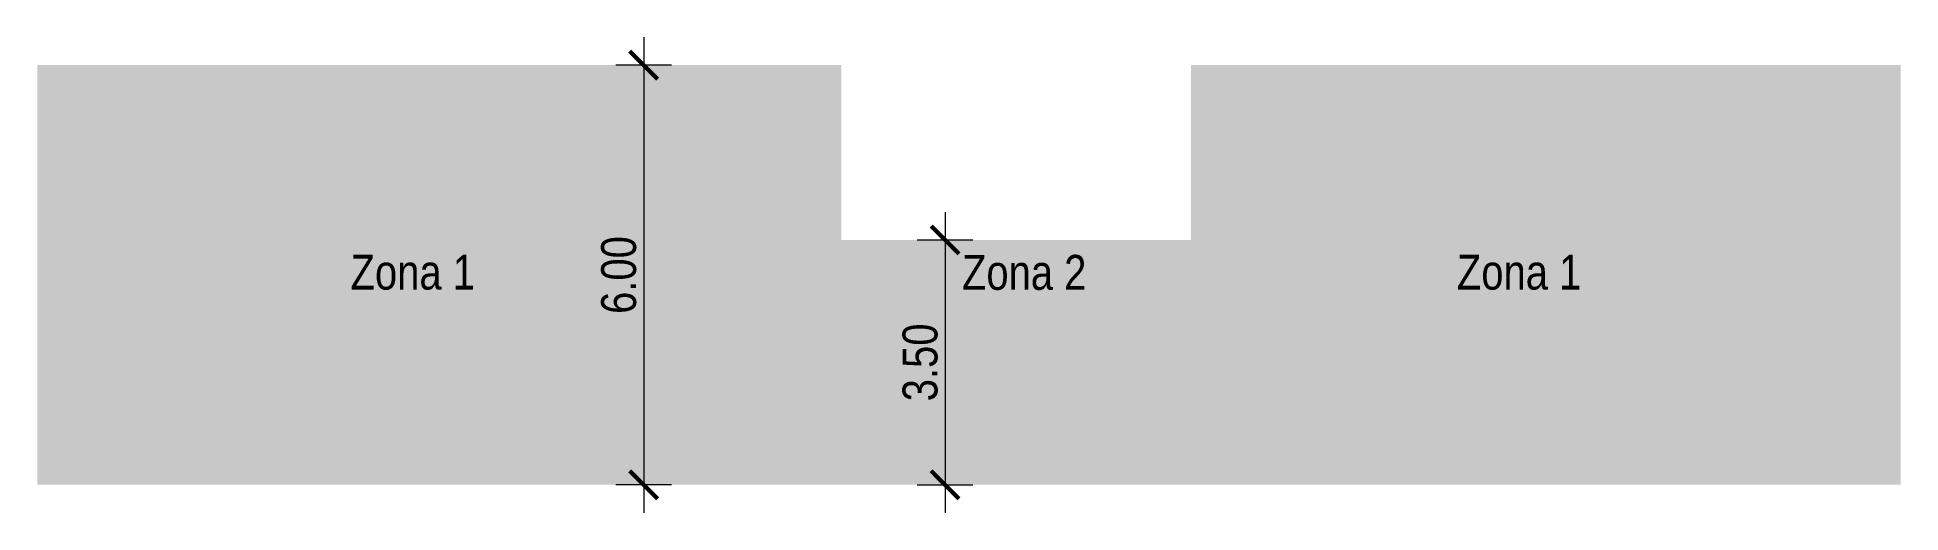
# Paper-space layout 'AB' of a CAD drawing. Header units: metres. Extents: x 0.063 to 0.197, y 0.133 to 0.167.
import ezdxf
from ezdxf.enums import TextEntityAlignment as Align

# ---------------------------------------------------------------- set-up
doc = ezdxf.new("R2010")
doc.units = ezdxf.units.M
doc.header["$MEASUREMENT"] = 0
doc.header["$PDMODE"] = 67
doc.layers.add('AB', color=140, linetype='Continuous')
doc.styles.add('Testo Meoli Arial Narrow', font='ARIALN.TTF')
doc.dimstyles.new('Quota annotativa Meoli', dxfattribs={"dimscale": 100, "dimtxt": 0.0025, "dimasz": 0.002, "dimexe": 0.002, "dimexo": 0, "dimgap": 0.0005, "dimtad": 1, "dimzin": 1, "dimdsep": 46, "dimtxsty": 'Testo Meoli Arial Narrow', "dimblk": 'ARCHTICK', "dimcen": 0, "dimdle": 0.002, "dimclrd": 256, "dimclre": 256, "dimclrt": 256, "dimazin": 0, "dimtfac": 1, "dimtmove": 2, "dimatfit": 3, "dimfxl": 0.002, "dimfxlon": 1, "dimtolj": 1, "dimtzin": 0, "dimlwd": 9, "dimlwe": 9, "dimarcsym": 2})

# ---------------------------------------------------------------- blocks, each defined once
blk = doc.blocks.new('_ArchTick')
at = {"color": 0, "const_width": 0.15}
blk.add_lwpolyline([(-0.5, -0.5), (0.5, 0.5)], dxfattribs=at)
blk = doc.blocks.new('*D11')
at = {"layer": 'AB', "color": 0, "lineweight": 9, "transparency": 16777216}
for p, q in [((0.10688, 0.16686), (0.10688, 0.13279)), ((0.10888, 0.16486), (0.10488, 0.16486)), ((0.10888, 0.13479), (0.10488, 0.13479))]:
    blk.add_line(p, q, dxfattribs=at)
at = {"layer": 'Defpoints', "color": 0, "transparency": 16777216}
for p in [(0.12105, 0.16486), (0.10688, 0.13479), (0.12115, 0.13479)]:
    blk.add_point(p, dxfattribs=at)
at = {"layer": 'AB', "color": 0, "lineweight": 9, "transparency": 16777216, "xscale": 0.002, "yscale": 0.002, "zscale": 0.002}
for p, rotation in [((0.10688, 0.16486), 90), ((0.10688, 0.13479), 270)]:
    blk.add_blockref('_ArchTick', p, dxfattribs=dict(at, rotation=rotation))
at = {"layer": 'AB', "color": 0, "transparency": 16777216, "insert": (0.1051, 0.14982), "char_height": 0.0025, "attachment_point": 5, "rotation": 90, "style": 'Testo Meoli Arial Narrow'}
blk.add_mtext('\\A1;6.00', dxfattribs=at)
blk = doc.blocks.new('*D12')
at = {"layer": 'AB', "color": 0, "lineweight": 9, "transparency": 16777216}
for p, q in [((0.12848, 0.15433), (0.12848, 0.13279)), ((0.12648, 0.15233), (0.13048, 0.15233)), ((0.12648, 0.13479), (0.13048, 0.13479))]:
    blk.add_line(p, q, dxfattribs=at)
at = {"layer": 'Defpoints', "color": 0, "transparency": 16777216}
for p in [(0.12105, 0.15233), (0.12115, 0.13479), (0.12848, 0.13479)]:
    blk.add_point(p, dxfattribs=at)
at = {"layer": 'AB', "color": 0, "lineweight": 9, "transparency": 16777216, "xscale": 0.002, "yscale": 0.002, "zscale": 0.002}
for p, rotation in [((0.12848, 0.15233), 90), ((0.12848, 0.13479), 270)]:
    blk.add_blockref('_ArchTick', p, dxfattribs=dict(at, rotation=rotation))
at = {"layer": 'AB', "color": 0, "transparency": 16777216, "insert": (0.1267, 0.14356), "char_height": 0.0025, "attachment_point": 5, "rotation": 90, "style": 'Testo Meoli Arial Narrow'}
blk.add_mtext('\\A1;3.50', dxfattribs=at)

psp = doc.layouts.new('AB')

# ---------------------------------------------------------------- linework, layer by layer
at = {"layer": 'AB', "transparency": 33554559}
for points in [[(0.06342, 0.16486), (0.12105, 0.16486), (0.06342, 0.13479), (0.12105, 0.13479)], [(0.14611, 0.16486), (0.19697, 0.16486), (0.14611, 0.13479), (0.19697, 0.13479)]]:
    psp.add_solid(points, dxfattribs=at)
at = {"layer": 'AB', "color": 70, "transparency": 33554559}
psp.add_solid([(0.12105, 0.15233), (0.14611, 0.15233), (0.12105, 0.13479), (0.14611, 0.13479)], dxfattribs=at)

# ---------------------------------------------------------------- texts
at = {"layer": 'AB', "color": 160, "style": 'Testo Meoli Arial Narrow'}
for p in [(0.09033, 0.15001), (0.16962, 0.15001)]:
    psp.add_text('Zona 1', height=0.0025, dxfattribs=at).set_placement(p, align=Align.MIDDLE)
at = {"layer": 'AB', "color": 114, "style": 'Testo Meoli Arial Narrow'}
psp.add_text('Zona 2', height=0.0025, dxfattribs=at).set_placement((0.13415, 0.15001), align=Align.MIDDLE)

# ---------------------------------------------------------------- dimensions: what is measured, and where the dimension line sits
at = {"layer": 'AB', "color": 160}
dim = psp.add_linear_dim(base=(0.10688, 0.13479), p1=(0.12105, 0.16486), p2=(0.12115, 0.13479), angle=90, text='6.00', dimstyle='Quota annotativa Meoli', override={"dimclrd": 0, "dimclre": 0, "dimclrt": 0}, dxfattribs=at)
dim.commit()
dim.dimension.update_dxf_attribs({"geometry": '*D11', "text_midpoint": (0.1051, 0.14982)})
at = {"layer": 'AB', "color": 114}
dim = psp.add_linear_dim(base=(0.12848, 0.13479), p1=(0.12105, 0.15233), p2=(0.12115, 0.13479), angle=90, text='3.50', dimstyle='Quota annotativa Meoli', override={"dimclrd": 0, "dimclre": 0, "dimclrt": 0}, dxfattribs=at)
dim.commit()
dim.dimension.update_dxf_attribs({"geometry": '*D12', "text_midpoint": (0.1267, 0.14356)})

doc.saveas('drawing.dxf')
